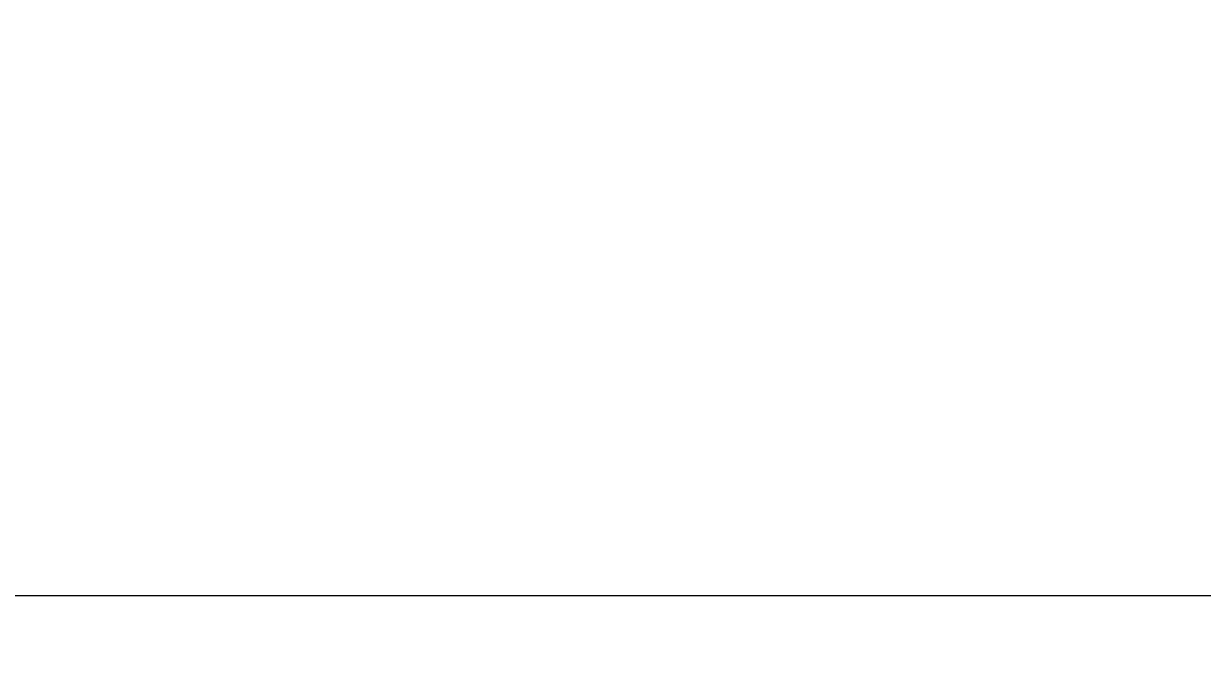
# Model space of a CAD drawing. Extents: x 0 to 1128, y 0 to 827.
# Drawn here: x 296.79 to 339.31, y 262.5 to 285.09 of the extents above; entities that cross this region are included whole.
import ezdxf

# ---------------------------------------------------------------- set-up
doc = ezdxf.new("R2010")
doc.units = 0
doc.header["$LTSCALE"] = 10
doc.header["$MEASUREMENT"] = 0
doc.header["$PDMODE"] = 3
doc.header["$PDSIZE"] = -10
doc.layers.get('0').update_dxf_attribs({"linetype": 'CONTINUOUS'})
doc.layers.get('DEFPOINTS').update_dxf_attribs({"linetype": 'CONTINUOUS'})
doc.layers.add('PDF_형상', color=7, linetype='CONTINUOUS')
doc.styles.add('Daelim Dimension', font='NanumGothic.ttf')
doc.dimstyles.new('DEFAULT', dxfattribs={"dimscale": 2, "dimtxt": 2, "dimasz": 2, "dimexe": 0, "dimexo": 2, "dimgap": 1, "dimtad": 1, "dimdec": 0, "dimzin": 9, "dimdsep": 46, "dimtxsty": 'Daelim Dimension', "dimcen": 0.5, "dimclrd": 5, "dimclre": 5, "dimclrt": 256, "dimadec": 1, "dimazin": 0, "dimtfac": 1, "dimtdec": 0, "dimtix": 1, "dimtmove": 0, "dimatfit": 3, "dimfxl": 0, "dimtolj": 1, "dimtzin": 1, "dimlwd": 9, "dimlwe": 9, "dimarcsym": 0})

# ---------------------------------------------------------------- blocks, each defined once
blk = doc.blocks.new('*D26')
at = {"color": 5, "lineweight": 9, "ltscale": 0.5}
for p, q in [((158.045, 268.487), (158.045, 299.718)), ((398.049, 299.718), (162.045, 299.718)), ((402.049, 268.487), (402.049, 299.718))]:
    blk.add_line(p, q, dxfattribs=at)
at = {"color": 5, "ltscale": 0.5}
for points in [[(162.045, 300.385), (162.045, 299.051), (158.045, 299.718)], [(398.049, 300.385), (398.049, 299.051), (402.049, 299.718)]]:
    blk.add_solid(points, dxfattribs=at)
at = {"layer": 'DEFPOINTS', "color": 0, "ltscale": 0.5}
for p in [(158.045, 299.718), (158.045, 264.487), (402.049, 264.487)]:
    blk.add_point(p, dxfattribs=at)
at = {"color": 7, "ltscale": 0.5, "insert": (315.504, 307.111), "char_height": 10, "attachment_point": 5, "style": 'Daelim Dimension'}
blk.add_mtext('\\A1;244', dxfattribs=at)
blk = doc.blocks.new('*D27')
at = {"color": 5, "lineweight": 9, "ltscale": 0.5}
for p, q in [((138.695, 262.487), (138.695, 327.843)), ((142.695, 327.843), (417.399, 327.843)), ((421.399, 262.487), (421.399, 327.843))]:
    blk.add_line(p, q, dxfattribs=at)
at = {"color": 5, "ltscale": 0.5}
for points in [[(142.695, 328.51), (142.695, 327.177), (138.695, 327.843)], [(417.399, 328.51), (417.399, 327.177), (421.399, 327.843)]]:
    blk.add_solid(points, dxfattribs=at)
at = {"layer": 'DEFPOINTS', "color": 0, "ltscale": 0.5}
for p in [(421.399, 327.843), (138.695, 258.487), (421.399, 258.487)]:
    blk.add_point(p, dxfattribs=at)
at = {"color": 7, "ltscale": 0.5, "insert": (315.504, 335.294), "char_height": 10, "attachment_point": 5, "style": 'Daelim Dimension'}
blk.add_mtext('\\A1;283', dxfattribs=at)

msp = doc.modelspace()

# ---------------------------------------------------------------- linework, layer by layer
at = {"layer": 'PDF_형상', "lineweight": 5}
msp.add_lwpolyline([(402.049, 264.487), (402.049, 220.486), (158.045, 220.486), (158.045, 264.487)], close=True, dxfattribs=at)

# ---------------------------------------------------------------- dimensions: what is measured, and where the dimension line sits
at = {"color": 5, "ltscale": 0.5}
for base, p1, p2, picture, middle in [((421.399, 327.843), (138.695, 258.487), (421.399, 258.487), '*D27', (315.504, 327.843)), ((158.045, 299.718), (402.049, 264.487), (158.045, 264.487), '*D26', (315.504, 299.718))]:
    dim = msp.add_linear_dim(base=base, p1=p1, p2=p2, dimstyle='DEFAULT', override={"dimtxt": 5, "dimclrt": 7}, dxfattribs=at)
    dim.commit()
    dim.dimension.update_dxf_attribs({"geometry": picture, "text_midpoint": middle, "dimtype": 160})

doc.saveas('drawing.dxf')
